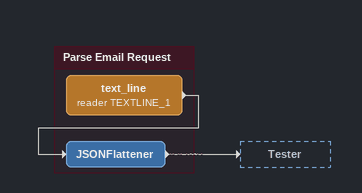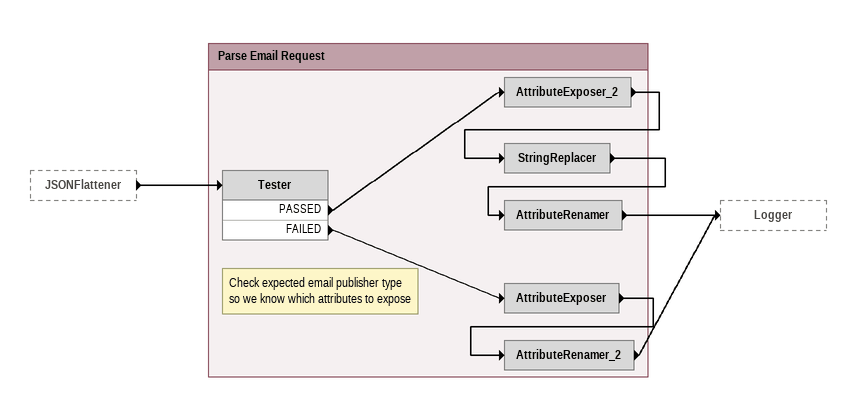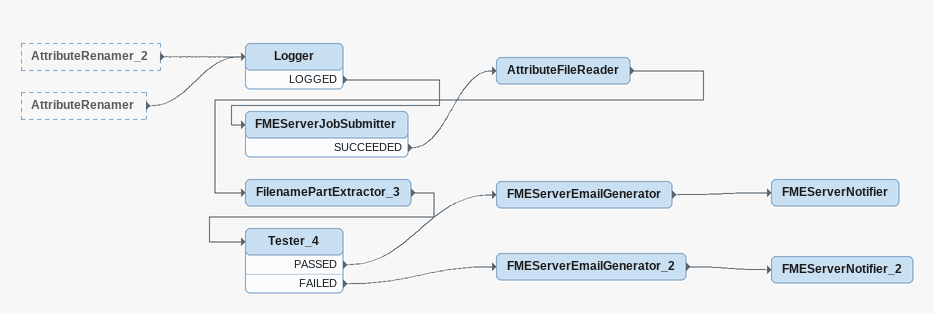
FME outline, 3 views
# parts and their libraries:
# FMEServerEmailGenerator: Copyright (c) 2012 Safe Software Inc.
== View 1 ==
Bookmark: Parse Email Request
text_line (reader TEXTLINE_1)
    -> JSONFlattener
JSONFlattener
    -> Tester

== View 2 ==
JSONFlattener [outside]
    -> Tester

Bookmark: Parse Email Request
Note: Check expected email publisher type / so we know which attributes to expose
Tester
    PASSED -> AttributeExposer_2
    FAILED -> AttributeExposer
AttributeExposer_2
    -> StringReplacer
StringReplacer
    -> AttributeRenamer
AttributeRenamer
    -> Logger
AttributeExposer
    -> AttributeRenamer_2
AttributeRenamer_2
    -> Logger

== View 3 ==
AttributeRenamer_2 [outside]
    -> Logger
AttributeRenamer [outside]
    -> Logger
Logger
    LOGGED -> FMEServerJobSubmitter
FMEServerJobSubmitter
    SUCCEEDED -> AttributeFileReader
AttributeFileReader
    -> FilenamePartExtractor_3
FilenamePartExtractor_3
    -> Tester_4
Tester_4
    PASSED -> FMEServerEmailGenerator
    FAILED -> FMEServerEmailGenerator_2
FMEServerEmailGenerator
    -> FMEServerNotifier
FMEServerNotifier
FMEServerEmailGenerator_2
    -> FMEServerNotifier_2
FMEServerNotifier_2
